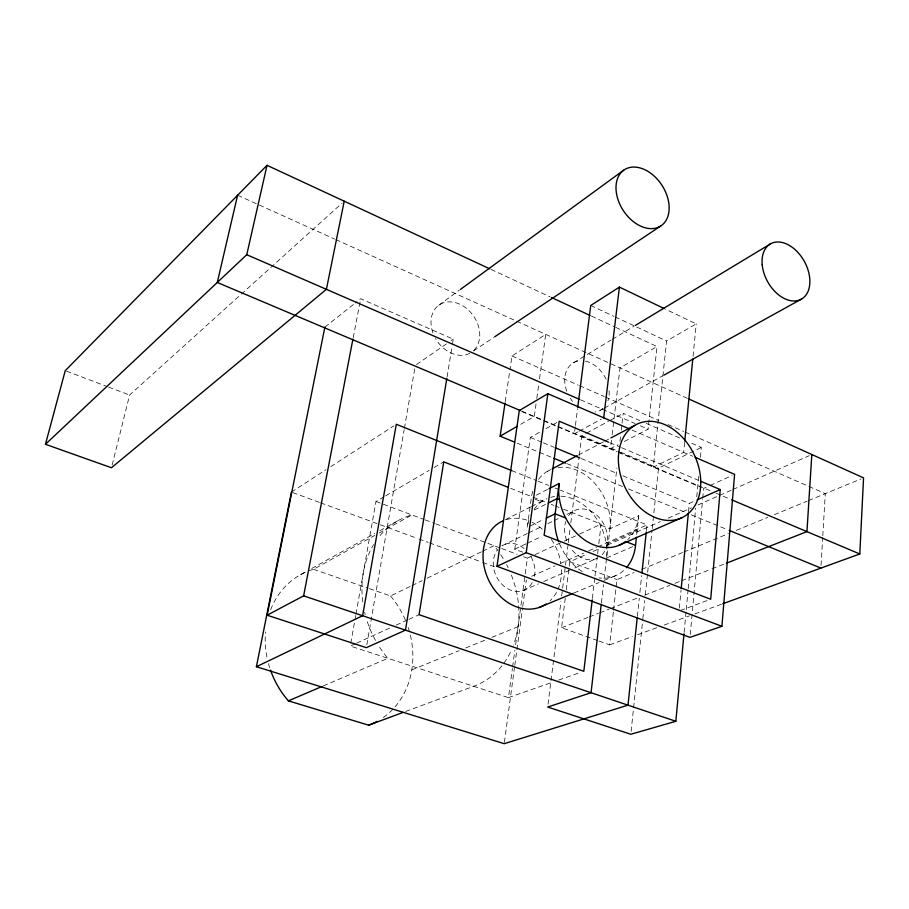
<?xml version="1.0" encoding="UTF-8"?>
<svg xmlns="http://www.w3.org/2000/svg" width="909" height="909" viewBox="0 0 909 909"><rect width="100%" height="100%" fill="white"/><g stroke="black" fill="none" stroke-linecap="round" stroke-linejoin="round"><path stroke-width="0.68" stroke-dasharray="4.54 3.41" d="M821.054 565.296L822.713 537.208M822.793 535.799L825.292 493.655L684.875 431.968M690.249 634.562L702.6 499.643M702.725 498.246L703.623 488.406L708.793 486.065M684.125 632.357L686.102 611.189M686.227 609.769L688.068 590.009M688.204 588.6L695.692 508.131M696.749 496.837L698.851 474.248M700.43 457.318L701.35 447.433L689.817 442.399M679.341 608.166L681.068 590.009M688.488 511.778L689.283 503.393L695.737 500.507M684.625 442.478L683.659 452.364L653.298 467.146L666.592 341.011L696.214 323.911L665.49 309.185M693.044 356.373L696.214 323.911M631.119 731.438L642.686 620.222M642.833 618.813L644.742 600.508M645.322 594.884L647.526 573.761M647.663 572.352L652.06 530.117M652.207 528.708L658.502 468.18L701.35 447.433M637.357 616.461L639.288 598.156M639.879 592.52L641.663 575.624M646.413 530.572L647.015 524.936L560.376 490.156M636.72 534.549L638.754 515.676L609.95 528.777L600.167 524.913M624.301 441.513L648.094 429.184L657.014 346.545L615.825 327.41M598.974 641.05L609.666 644.856L613.393 611.53M613.541 610.144L616.029 587.93M616.177 586.544L616.961 579.601L634.005 572.568M601.394 602.86L603.496 584.612M604.144 578.999L616.904 468.078M619.972 441.41L620.62 435.786M621.267 430.173L621.915 424.56M622.074 423.151L623.21 413.322L639.856 420.594M592.384 598.383L594.861 577.363M595.02 575.954L597.497 554.933M597.656 553.536L598.156 549.331M598.815 543.718L601.122 524.095L560.467 508.017M611.518 440.286L610.53 448.637L618.04 444.751M612.166 434.718L620.006 367.906L657.014 346.545M597.645 640.572L561.569 627.755L565.25 598.258M566.296 589.839L569.795 561.739L586.623 554.285M548.047 704.225L560.933 601.61M561.637 595.986L565.341 566.466M565.523 565.057L568.17 543.98M568.341 542.571L570.113 528.515M570.818 522.891L579.113 456.818M579.283 455.409L581.76 435.729L585.419 433.752M575.261 426.832L574.363 433.809L578.033 431.809M575.431 425.446L577.567 408.709M504.393 742.289L514.608 666.717M514.801 665.32L522.561 607.939M522.743 606.53L526.345 579.942M355.385 643.72L350.295 646.038L508.438 697.623L512.403 668.399M512.585 667.013L514.858 650.31M515.608 644.742L527.356 558.171L533.719 555.229M522.72 552.183L514.767 549.195L530.333 437.434L541.162 431.343M536.037 403.914L534.299 416.436L519.664 424.901M536.81 398.347L538.742 384.439M539.526 378.871L545.707 334.364L511.96 355.998L509.926 369.827M505.234 401.619L509.722 371.202M447.08 376.94L452.137 346.159M452.364 344.761L453.284 339.159L360.68 298.743L355.249 303.038M366.816 644.879L404.164 429.65M404.403 428.253L414.834 368.156M350.783 643.265L354.737 621.029M354.987 619.643L355.726 615.473M355.976 614.086L375.985 501.473L384.45 496.519M353.215 337.614L360.68 298.743M112.148 465.01L129.612 395.063L342.102 203.082M324.877 327.126L354.169 303.901M438.729 305.265L459.272 290.266M416.47 364.566L446.376 343.92M450.978 340.75L453.284 339.159M473.464 350.976L493.473 337.614M291.414 492.099L325.979 469.748M330.74 466.669L393.915 425.821M573.67 362.657L611.143 340.034M612.359 339.307L634.118 326.172M385.666 495.814L429.23 470.339M434.07 467.51L443.751 461.852M545.968 428.639L556.785 422.549M300.618 574.636L306.799 571.204M311.753 568.466L374.86 533.492M379.803 530.754L398.369 520.471M600.588 410.141L603.076 408.766M604.315 408.084L662.638 375.837M270.643 609.723A82.787 71.947 66.1 0 1 313.491 569.295L374.872 535.401M379.087 533.072L411.925 514.937A91.241 75.606 65.6 0 0 379.405 536.378M579.26 431.139L601.258 419.151M586.635 433.093L608.576 421.231M609.803 420.572L623.21 413.322M547.241 471.441L550.99 469.476M578.454 455.011L603.428 441.876M604.678 441.217L609.678 438.581M536.39 495.132L547.741 489.326M505.438 519.607L530.197 507.12M531.424 506.495L545.048 499.62M534.367 509.983L547.025 503.666M529.811 526.186L543.752 519.38M369.293 588.623L390.552 595.986L410.743 586.169M412.004 585.555L422.106 580.646M427.15 578.192L481.406 551.82M482.668 551.206L494.03 545.684A91.241 75.606 65.6 0 1 497.507 550.115M527.413 533.469L501.95 545.764A24.873 19.884 65.4 0 1 524.72 549.025M528.686 532.856L542.684 526.095M547.786 523.641L552.877 521.175M554.149 520.562L559.24 518.107M566.875 514.414L573.238 511.347M514.767 549.195L526.254 543.741M527.527 543.139L541.571 536.48M534.992 554.638L562.966 541.719M564.239 541.128L578.226 534.674M579.499 534.083L601.122 524.095M356.658 643.14L391.052 627.46M396.142 625.142L407.607 619.915M408.88 619.336L419.072 614.689M710.077 485.486L732.018 475.532M531.708 576.238L555.035 565.864M560.217 563.557L583.533 553.183M588.714 550.877L596.486 547.411M597.781 546.843L647.015 524.936M593.088 551.422L599.565 548.559M607.326 545.116L660.4 521.607M668.16 518.164L691.465 507.847M697.93 504.984L731.586 490.076M732.881 489.497L809.249 455.67M522.902 590.623L538.469 583.839M543.65 581.578L569.591 570.261M574.783 568L595.531 558.955M606.587 557.944L633.028 546.491M323.286 685.943L387.904 658.309A91.241 75.606 65.6 0 1 377.951 644.617M574.011 592.941L599.099 582.521M604.019 580.453L617.063 575.033M641.879 569.318L682.545 552.547M683.852 552.013L728.45 533.606M736.313 530.367L767.798 517.38M774.354 514.676L807.147 501.143M808.465 500.598L861.005 478.929M411.788 669.933L459.113 650.662M465.738 647.958L486.099 639.675M491.894 637.311L518.062 626.653M561.569 627.755L587.953 617.416M589.271 616.904L598.508 613.28M599.826 612.768L609.064 609.155M610.382 608.632L638.084 597.781M644.686 595.202L669.751 585.373M675.023 583.305L680.296 581.249M681.625 580.726L710.645 569.352M711.963 568.841L725.155 563.671M405.653 711.474L473.669 686.284A91.241 75.606 65.6 0 0 511.642 649.651M680.398 610.473L708.054 600.247M609.666 644.856L632.278 636.63M637.607 634.698L657.559 627.449M664.218 625.028L689.499 615.847M694.817 613.916L721.428 604.246M508.438 697.623L553.399 681.909M558.694 680.057L581.169 672.194M313.491 569.295L367.975 588.168M292.743 492.587L319.309 502.359M320.638 502.847L417.606 538.492M418.935 538.98L428.23 542.4M429.559 542.889L481.372 561.944M482.69 562.432L495.984 567.307M375.985 501.473L423.844 519.403M425.173 519.891L434.445 523.368M435.763 523.857L500.439 548.082M501.723 548.559L517.096 554.32M523.516 556.728L527.356 558.171M66.562 371.179L107.285 386.598M108.591 387.098L129.612 395.063M569.795 561.739L616.961 579.601M606.076 542.446L608.28 543.309L637.164 530.481L634.936 529.595M510.631 488.303L531.617 496.609M532.924 497.121L546.036 502.313M551.286 504.393L553.911 505.427M555.217 505.938L559.149 507.495M535.174 499.234L541.582 501.768M511.812 470.646L536.742 480.668M538.06 481.191L548.559 485.406M555.126 488.042L559.058 489.621M517.153 443.183L538.105 451.807M539.412 452.341L552.502 457.727M566.909 463.647L623.199 486.804M628.437 488.951L686.034 512.642M691.272 514.801L727.927 529.879M530.333 437.434L542.059 442.297M543.366 442.831L553.786 447.16M581.146 458.511L617.631 473.657M622.847 475.816L689.283 503.393M581.76 435.729L619.484 451.682M620.779 452.228L658.502 468.18M521.686 411.107L616.654 451.228M617.961 451.784L710.781 490.996M716.008 493.201L730.381 499.28M521.868 411.629L556.433 426.241M557.717 426.776L617.063 451.841M618.359 452.387L701.044 487.315M609.837 442.694L620.233 447.103M621.529 447.66L698.157 480.191M632.073 430.071L692.578 456.216M580.556 399.824L635.107 423.537M640.3 425.798L648.094 429.184M646.265 423.389L682.136 439.047M511.96 355.998L578.272 385.132M579.567 385.7L604.269 396.551M605.564 397.119L658.877 420.549M667.979 424.548L683.579 431.4M237.601 195.242L334.501 238.999M335.796 239.578L515.369 320.661M516.653 321.241L687.829 398.54M490.974 269.382L550.184 296.902M591.361 316.037L614.529 326.808M590.736 305.492L613.882 316.332M615.166 316.934L666.592 341.011M469.737 353.328A28.656 22.089 55.6 0 1 435.536 338.478M432.957 332.91A28.656 22.089 55.6 0 1 442.638 303.117A28.656 22.089 55.6 0 1 474.078 316.821A28.656 22.089 55.6 0 1 473.589 350.613M602.951 408.448A27.293 20.35 60.4 0 1 595.077 412.072M572.556 401.392A27.293 20.35 60.4 0 1 570.273 398.222M566.773 391.211A27.293 20.35 60.4 0 1 580.737 360.737M585.396 361.146A27.293 20.35 60.4 0 1 606.394 379.939M609.121 390.779A27.293 20.35 60.4 0 1 607.916 400.88M532.719 491.224A48.37 37.383 64.2 0 0 531.333 497.723L527.277 527.425A48.756 37.951 65.3 0 1 529.481 518.335M538.571 479.316A48.37 37.383 64.2 0 1 550.684 469.68M558.058 467.601A48.37 37.383 64.2 0 1 609.95 528.777M638.754 515.676A49.484 37.678 64.2 0 1 627.733 539.605M534.14 509.301A48.756 37.951 65.3 0 1 546.877 498.734M550.718 497.337A48.756 37.951 65.3 0 1 554.729 496.484M560.91 496.2A48.756 37.951 65.3 0 1 606.689 557.001M623.619 570.557A49.893 38.269 65.2 0 1 599.236 577.942M582.18 571.591A49.893 38.269 65.2 0 1 559.126 542.866M506.574 519.516A46.973 37.405 65.4 0 1 528.652 520.766M532.06 522.266A46.973 37.405 65.4 0 1 542.275 529.152M551.354 539.423A46.973 37.405 65.4 0 1 560.83 563.182M561.455 569.648A46.973 37.405 65.4 0 1 558.16 588.884M556.444 592.452A46.973 37.405 65.4 0 1 550.093 600.769M597.474 558.16A26.395 20.35 65.2 0 1 570.42 547.786M566.637 540.491A26.395 20.35 65.2 0 1 565.705 521.607M568.602 515.744A26.395 20.35 65.2 0 1 600.224 518.778A26.395 20.35 65.2 0 1 600.985 555.831M532.185 582.737A24.873 19.884 65.4 0 1 502.7 585.032A24.873 19.884 65.4 0 1 497.393 549.99M530.936 556.638A24.873 19.884 65.4 0 1 534.378 576.885M375.497 640.39A91.241 75.606 65.6 0 1 366.509 619.12M365.225 614.518A91.241 75.606 65.6 0 1 364.668 612.223M362.805 601.951A91.241 75.606 65.6 0 1 373.633 544.593M500.768 554.763A91.241 75.606 65.6 0 1 503.813 559.603M506.597 564.614A91.241 75.606 65.6 0 1 508.142 567.682M511.358 575.011A91.241 75.606 65.6 0 1 513.483 645.129M269.621 667.513A82.787 71.947 66.1 0 1 268.462 663.604M266.928 657.071A82.787 71.947 66.1 0 1 265.53 631.937M390.552 595.986A82.787 71.947 66.1 0 1 405.448 620.222M408.175 627.494A82.787 71.947 66.1 0 1 382.144 718.315"/><path stroke-width="1.36" d="M722.757 603.758L859.8 553.967L863.55 477.873L689.124 399.119M811.839 454.523L806.942 531.629L726.473 563.16M629.494 428.957L547.854 393.688L519.3 410.55L496.984 566.318L689.999 637.368L721.894 626.29L734.597 474.362L695.124 457.307M700.759 481.293L720.235 489.553L710.69 599.27L544.116 535.265L559.194 421.197L608.541 442.149M601.235 604.269L591.055 692.715L547.695 707.043L630.835 734.256L675.841 721.291L684 633.766M681.205 588.612L688.363 513.176M684.772 441.07L692.772 359.191M637.209 617.87L627.994 705.168L504.211 743.687L256.395 666.729L291.414 492.099M641.959 572.806L646.265 531.97M626.449 567.682A49.893 38.269 65.2 0 0 635.55 545.4L636.425 537.264M592.225 599.792L583.817 671.274L419.072 614.689L443.751 461.852L508.006 487.269M603.701 417.81L619.415 287.108L664.218 308.571M577.749 407.312L590.736 305.492L619.415 287.108M549.002 488.69L559.103 483.52L555.16 513.824A49.893 38.269 65.2 0 0 558.649 541.65M496.984 566.318L526.209 552.672L547.854 393.688M514.539 442.115L500.132 436.184L505.029 403.005M446.842 378.337L405.459 630.176L366.327 647.674L267.144 615.2L324.877 327.126M267.144 615.2L303.629 595.849L352.942 339M344.216 201.184L326.399 289.335L111.455 467.749L45.45 444.285L65.243 370.69L267.019 165.313L489.69 268.791M45.45 444.285L246.759 254.713L267.019 165.313M237.601 195.242L217.274 282.483L520.38 410.55M460.409 289.437L623.597 170.244M494.655 336.83L660.65 226.046A33.497 23.089 57.1 0 0 650.435 173.04A33.497 23.089 57.1 0 0 616.654 194.424A33.497 23.089 57.1 0 0 660.65 226.046M635.323 325.445L770.718 243.737M500.132 436.184L517.221 426.31M663.888 375.156L801.636 299.004M552.24 468.817L577.204 455.67M610.916 437.922L634.641 425.446M548.286 503.029L557.137 498.609L559.49 499.541M546.286 518.153L555.16 513.824L565.648 517.937M256.395 666.729L362.611 615.734L396.29 424.276L511.812 470.646M697.021 499.939L720.235 489.553M618.552 545.491L682.239 517.539M270.496 670.103A82.787 71.947 66.1 0 0 288.392 700.862L321.991 686.488M539.151 607.462L573.034 593.361M288.392 700.862L368.645 725.189L403.107 712.417M303.629 595.849L675.841 721.291M526.209 552.672L721.894 626.29M635.55 545.4L625.562 541.469A49.484 37.678 64.2 0 1 579.806 536.208A49.484 37.678 64.2 0 1 559.103 483.52M553.808 458.261L565.591 463.113M729.245 530.413L820.884 568.102M555.092 447.705L579.851 457.977M731.688 499.836L859.8 553.967M246.759 254.713L579.26 399.256M551.468 297.493L590.077 315.446M546.048 604.019A46.973 37.405 65.4 0 1 489.497 581.828A46.973 37.405 65.4 0 1 502.961 520.857M377.133 721.348A82.787 71.947 66.1 0 1 368.645 725.189M762.208 264.86A31.667 20.975 61 0 0 800.306 299.697A31.667 20.975 61 0 0 795.398 249.907A31.667 20.975 61 0 0 762.208 264.86M618.404 457.113A51.881 38.235 64.1 0 0 678.591 519.016A51.881 38.235 64.1 0 0 681.659 436.536A51.881 38.235 64.1 0 0 618.404 457.113"/></g></svg>
